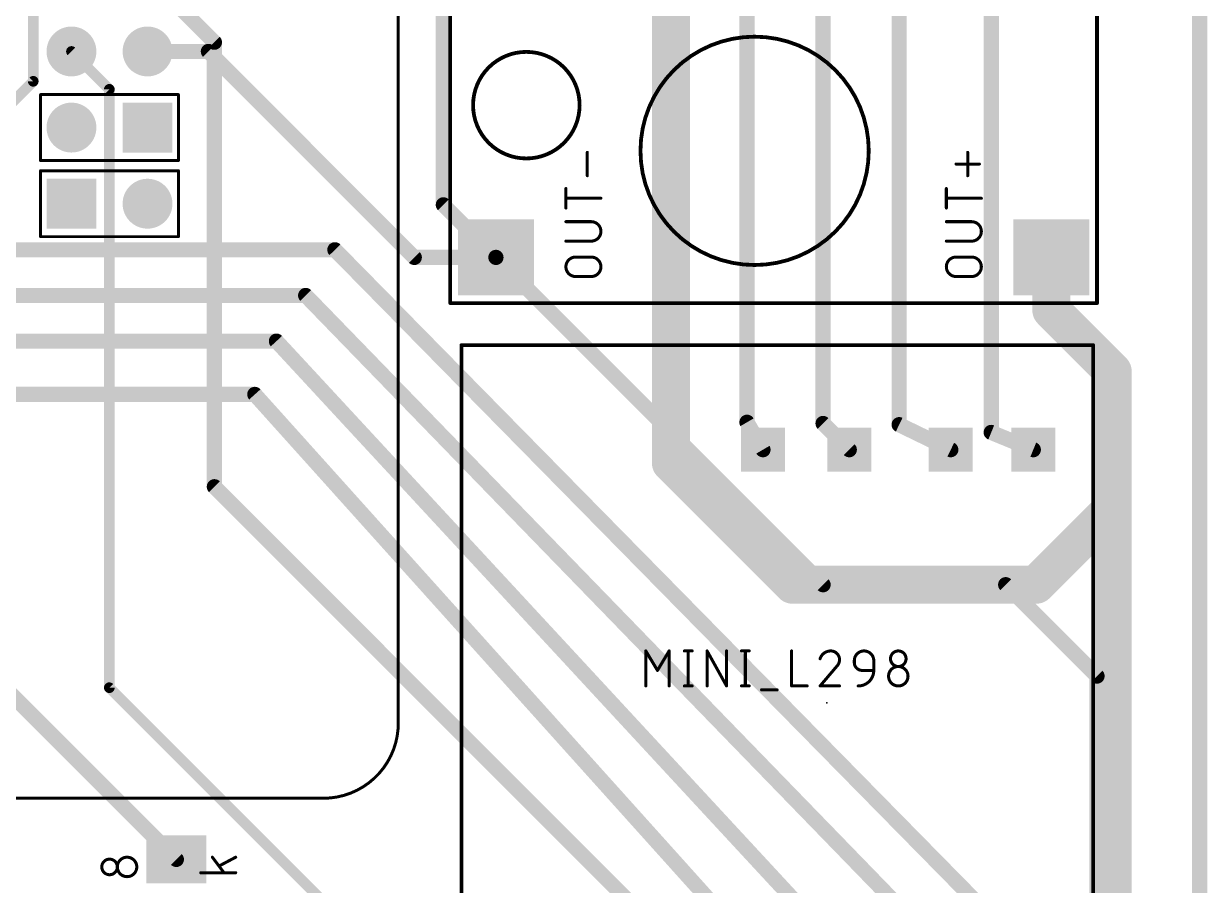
# Model space of a CAD drawing. Extents: x -0.1 to 95.8, y -0.3 to 95.8.
# Drawn here: x 56.24 to 95.76, y 22.48 to 51.23 of the extents above; entities that cross this region are included whole.
import ezdxf

# ---------------------------------------------------------------- set-up
doc = ezdxf.new("R2010")
doc.units = 0
for name, color, linetype in [('1', 12, 'CONTINUOUS'), ('16', 132, 'CONTINUOUS'), ('17', 110, 'CONTINUOUS'), ('21', 253, 'CONTINUOUS'), ('23', 53, 'CONTINUOUS'), ('25', 253, 'CONTINUOUS'), ('27', 253, 'CONTINUOUS')]:
    doc.layers.add(name, color=color, linetype=linetype)

# ---------------------------------------------------------------- blocks, each defined once
blk = doc.blocks.new('SQUAREP')
blk.add_solid([(-0.5, -0.5), (0.5, -0.5), (-0.5, 0.5), (0.5, 0.5)])
blk = doc.blocks.new('RECT')
blk.add_solid([(-0.5, -0.5), (0.5, -0.5), (-0.5, 0.5), (0.5, 0.5)])
blk = doc.blocks.new('ROUNDP')
at = {"const_width": 0.5}
blk.add_lwpolyline([(0, -0.25, 1), (0, 0.25, 1), (0, -0.25)], format="xyb", dxfattribs=at)

msp = doc.modelspace()

# ---------------------------------------------------------------- linework, layer by layer
at = {"layer": '1'}
for points, const_width in [([(80.391, 37.932), (80.391, 64.262)], 0.508), ([(82.931, 37.892), (82.931, 63.754)], 0.508), ([(85.471, 37.852), (85.471, 63.3829)], 0.508), ([(88.5444, 37.5934), (88.5444, 62.9666)], 0.508), ([(77.851, 36.576), (77.851, 60.325)], 1.27), ([(62.611, 50.6145), (60.3795, 52.846)], 0.508), ([(62.611, 35.7811), (62.611, 50.6145)], 0.508), ([(59.1038, 49.0417), (57.8395, 50.306)], 0.3556), ([(59.1038, 29.0757), (59.1038, 49.0417)], 0.3556), ([(90.551, 43.434), (90.551, 41.675)], 1.27), ([(92.5999, 39.626), (90.551, 41.675)], 1.27), ([(92.5999, 35.0689), (92.5999, 39.626)], 1.27), ([(80.924, 37.018), (80.391, 37.932)], 0.508), ([(83.805, 37.018), (82.931, 37.892)], 0.508), ([(87.194, 37.018), (85.471, 37.852)], 0.508), ([(89.948, 37.018), (88.5444, 37.5934)], 0.508), ([(81.915, 32.512), (77.851, 36.576)], 1.27), ([(84.1901, 14.202), (62.611, 35.7811)], 0.508), ([(90.043, 32.512), (92.5999, 35.0689)], 1.27), ([(92.5999, 8.5259), (92.5999, 35.0689)], 1.27), ([(90.043, 32.512), (81.915, 32.512)], 1.27), ([(61.341, 23.346), (55.2995, 29.3875)], 0.508), ([(69.9135, 18.266), (59.1038, 29.0757)], 0.3556)]:
    msp.add_lwpolyline(points, dxfattribs=dict(at, const_width=const_width))
for points, const_width in [([(62.738, 50.6145, 1), (62.484, 50.6145)], 0.254), ([(62.5212, 50.5247, 1), (62.7008, 50.7043)], 0.254), ([(57.9024, 50.3689, 1), (57.7766, 50.2431)], 0.1778), ([(59.1927, 49.0417, 1), (59.0149, 49.0417)], 0.1778), ([(59.0409, 48.9788, 1), (59.1667, 49.1046)], 0.1778), ([(90.8685, 43.434, 1), (90.2335, 43.434)], 0.635), ([(90.7755, 41.8995, 1), (90.3265, 41.4505)], 0.635), ([(90.2335, 41.675, 1), (90.8685, 41.675)], 0.635), ([(92.9174, 39.626, 1), (92.2824, 39.626)], 0.635), ([(92.3754, 39.4015, 1), (92.8245, 39.8505)], 0.635), ([(80.5007, 37.996, 1), (80.2813, 37.868)], 0.254), ([(80.264, 37.932, 1), (80.518, 37.932)], 0.254), ([(83.0208, 37.9818, 1), (82.8412, 37.8022)], 0.254), ([(82.804, 37.892, 1), (83.058, 37.892)], 0.254), ([(85.5263, 37.9663, 1), (85.4157, 37.7377)], 0.254), ([(85.344, 37.852, 1), (85.598, 37.852)], 0.254), ([(88.5926, 37.7109, 1), (88.4962, 37.4758)], 0.254), ([(88.4174, 37.5934, 1), (88.6714, 37.5934)], 0.254), ([(78.0755, 36.8005, 1), (77.6265, 36.3515)], 0.635), ([(80.8143, 36.954, 1), (81.0337, 37.082)], 0.254), ([(83.7152, 36.9282, 1), (83.8948, 37.1078)], 0.254), ([(87.1387, 36.9037, 1), (87.2493, 37.1323)], 0.254), ([(89.8998, 36.9005, 1), (89.9962, 37.1355)], 0.254), ([(77.5335, 36.576, 1), (78.1685, 36.576)], 0.635), ([(62.7008, 35.8709, 1), (62.5212, 35.6913)], 0.254), ([(62.484, 35.7811, 1), (62.738, 35.7811)], 0.254), ([(92.9174, 35.0689, 1), (92.2824, 35.0689)], 0.635), ([(92.8245, 34.8444, 1), (92.3754, 35.2935)], 0.635), ([(92.2824, 35.0689, 1), (92.9174, 35.0689)], 0.635), ([(81.915, 32.8295, 1), (81.915, 32.1945)], 0.635), ([(81.6905, 32.2875, 1), (82.1395, 32.7365)], 0.635), ([(89.8185, 32.7365, 1), (90.2675, 32.2875)], 0.635), ([(90.043, 32.1945, 1), (90.043, 32.8295)], 0.635), ([(59.1667, 29.1386, 1), (59.0409, 29.0129)], 0.1778), ([(59.0149, 29.0757, 1), (59.1927, 29.0757)], 0.1778), ([(61.2512, 23.2562, 1), (61.4308, 23.4358)], 0.254)]:
    msp.add_lwpolyline(points, format="xyb", dxfattribs=dict(at, const_width=const_width))
at = {"layer": '16'}
for points, const_width in [([(95.504, 95.504), (95.504, 0)], 0.508), ([(70.255, 75.589), (70.255, 45.188)], 0.508), ([(56.5638, 49.3102), (56.5638, 54.4048)], 0.3556), ([(62.4115, 50.306), (60.3795, 50.306)], 0.508), ([(69.2835, 43.434), (62.4115, 50.306)], 0.508), ([(54.7516, 47.498), (56.5638, 49.3102)], 0.3556), ([(72.009, 43.434), (70.255, 45.188)], 0.508), ([(66.635, 43.688), (36.957, 43.688)], 0.508), ([(89.948, 19.994), (66.635, 43.688)], 0.508), ([(72.009, 43.434), (69.2835, 43.434)], 0.508), ([(82.931, 32.512), (72.009, 43.434)], 0.508), ([(65.659, 42.164), (36.957, 42.164)], 0.508), ([(87.194, 19.994), (65.659, 42.164)], 0.508), ([(64.683, 40.64), (36.3651, 40.64)], 0.508), ([(83.805, 19.994), (64.683, 40.64)], 0.508), ([(63.961, 38.862), (36.2635, 38.862)], 0.508), ([(80.924, 19.994), (63.961, 38.862)], 0.508), ([(89.027, 32.512), (82.931, 32.512)], 0.508), ([(92.075, 29.464), (89.027, 32.512)], 0.508), ([(92.075, 19.304), (92.075, 29.464)], 0.508)]:
    msp.add_lwpolyline(points, dxfattribs=dict(at, const_width=const_width))
for points, const_width in [([(60.3795, 50.433, 1), (60.3795, 50.179)], 0.254), ([(62.5013, 50.3958, 1), (62.3217, 50.2162)], 0.254), ([(62.4115, 50.179, 1), (62.4115, 50.433)], 0.254), ([(56.4749, 49.3102, 1), (56.6527, 49.3102)], 0.1778), ([(56.6267, 49.2474, 1), (56.5009, 49.3731)], 0.1778), ([(70.3448, 45.2778, 1), (70.1652, 45.0982)], 0.254), ([(70.128, 45.188, 1), (70.382, 45.188)], 0.254), ([(66.7255, 43.7771, 1), (66.5445, 43.5989)], 0.254), ([(66.635, 43.561, 1), (66.635, 43.815)], 0.254), ([(69.2835, 43.561, 1), (69.2835, 43.307)], 0.254), ([(69.1937, 43.3442, 1), (69.3733, 43.5238)], 0.254), ([(72.0988, 43.5238, 1), (71.9192, 43.3442)], 0.254), ([(71.9192, 43.3442, 1), (72.0988, 43.5238)], 0.254), ([(72.009, 43.307, 1), (72.009, 43.561)], 0.254), ([(65.7501, 42.2525, 1), (65.5679, 42.0755)], 0.254), ([(65.659, 42.037, 1), (65.659, 42.291)], 0.254), ([(64.7762, 40.7263, 1), (64.5898, 40.5537)], 0.254), ([(64.683, 40.513, 1), (64.683, 40.767)], 0.254), ([(64.0554, 38.9469, 1), (63.8666, 38.7771)], 0.254), ([(63.961, 38.735, 1), (63.961, 38.989)], 0.254), ([(82.931, 32.639, 1), (82.931, 32.385)], 0.254), ([(82.8412, 32.4222, 1), (83.0208, 32.6018)], 0.254), ([(89.1168, 32.6018, 1), (88.9372, 32.4222)], 0.254), ([(89.027, 32.385, 1), (89.027, 32.639)], 0.254), ([(92.202, 29.464, 1), (91.948, 29.464)], 0.254), ([(91.9852, 29.3742, 1), (92.1648, 29.5538)], 0.254)]:
    msp.add_lwpolyline(points, format="xyb", dxfattribs=dict(at, const_width=const_width))
at = {"layer": '21'}
for points, const_width in [([(70.485, 85.09), (70.485, 41.91)], 0.127), ([(92.075, 41.91), (92.075, 85.09)], 0.127), ([(68.7495, 27.926), (68.7495, 52.846)], 0.1), ([(56.8095, 48.866), (61.4095, 48.866)], 0.1), ([(56.8095, 46.666), (56.8095, 48.866)], 0.1), ([(61.4095, 48.866), (61.4095, 46.666)], 0.1), ([(61.4095, 46.666), (56.8095, 46.666)], 0.1), ([(75.0598, 46.1603), (75.0598, 46.9392)], 0.1016), ([(87.7598, 46.1603), (87.7598, 46.9392)], 0.1016), ([(56.8095, 46.326), (61.4095, 46.326)], 0.1), ([(56.8095, 44.126), (56.8095, 46.326)], 0.1), ([(61.4095, 46.326), (61.4095, 44.126)], 0.1), ([(88.1493, 46.5497), (87.3704, 46.5497)], 0.1016), ([(74.3458, 45.0822), (74.3458, 45.7313)], 0.1016), ([(75.5142, 45.4067), (74.3458, 45.4067)], 0.1016), ([(87.0458, 45.0822), (87.0458, 45.7313)], 0.1016), ([(88.2142, 45.4067), (87.0458, 45.4067)], 0.1016), ([(75.1896, 44.6264), (74.3458, 44.6264)], 0.1016), ([(87.8896, 44.6264), (87.0458, 44.6264)], 0.1016), ([(61.4095, 44.126), (56.8095, 44.126)], 0.1), ([(74.3458, 43.9773), (75.1896, 43.9773)], 0.1016), ([(87.0458, 43.9773), (87.8896, 43.9773)], 0.1016), ([(74.6704, 43.4453), (75.1896, 43.4453)], 0.1016), ([(87.3704, 43.4453), (87.8896, 43.4453)], 0.1016), ([(75.1896, 42.7962), (74.6704, 42.7962)], 0.1016), ([(87.8896, 42.7962), (87.3704, 42.7962)], 0.1016), ([(70.485, 41.91), (92.075, 41.91)], 0.127), ([(91.948, 40.505), (70.858, 40.505)], 0.127), ([(70.858, 40.505), (70.858, 15.875)], 0.127), ([(91.948, 40.505), (91.948, 15.875)], 0.127), ([(77.0128, 29.1338), (77.0128, 30.3022)], 0.1016), ([(77.0128, 30.3022), (77.4023, 29.6531)], 0.1016), ([(77.4023, 29.6531), (77.7917, 30.3022)], 0.1016), ([(77.7917, 30.3022), (77.7917, 29.1338)], 0.1016), ([(78.3011, 30.3022), (78.5608, 30.3022)], 0.1016), ([(78.431, 30.3022), (78.431, 29.1338)], 0.1016), ([(79.0589, 29.1338), (79.0589, 30.3022)], 0.1016), ([(79.0589, 30.3022), (79.708, 29.1338)], 0.1016), ([(79.708, 29.1338), (79.708, 30.3022)], 0.1016), ([(80.2061, 30.3022), (80.4658, 30.3022)], 0.1016), ([(80.336, 30.3022), (80.336, 29.1338)], 0.1016), ([(81.8806, 30.3022), (81.8806, 29.1338)], 0.1016), ([(83.3826, 29.7829), (82.8308, 29.1338)], 0.1016), ([(83.9738, 29.9127), (83.9738, 29.9776)], 0.1016), ([(84.6229, 29.6531), (84.2334, 29.6531)], 0.1016), ([(84.6229, 29.9776), (84.6229, 29.6531)], 0.1016), ([(78.3011, 29.1338), (78.5608, 29.1338)], 0.1016), ([(80.2061, 29.1338), (80.4658, 29.1338)], 0.1016), ([(80.8764, 29.004), (81.3957, 29.004)], 0.1016), ([(81.8806, 29.1338), (82.3999, 29.1338)], 0.1016), ([(82.8308, 29.1338), (83.4799, 29.1338)], 0.1016), ([(6.2495, 25.386), (66.2495, 25.386)], 0.1)]:
    msp.add_lwpolyline(points, dxfattribs=dict(at, const_width=const_width))
for points, const_width in [([(80.645, 43.18, 1), (80.645, 50.8, 1), (80.645, 43.18)], 0.127), ([(73.025, 46.736, 1), (73.025, 50.292, 1), (73.025, 46.736)], 0.127), ([(56.8095, 48.891, 1), (56.8095, 48.841)], 0.05), ([(56.8345, 48.866, 1), (56.7845, 48.866)], 0.05), ([(61.4345, 48.866, 1), (61.3845, 48.866)], 0.05), ([(61.4095, 48.841, 1), (61.4095, 48.891)], 0.05), ([(56.8095, 46.691, 1), (56.8095, 46.641)], 0.05), ([(56.7845, 46.666, 1), (56.8345, 46.666)], 0.05), ([(61.3845, 46.666, 1), (61.4345, 46.666)], 0.05), ([(61.4095, 46.641, 1), (61.4095, 46.691)], 0.05), ([(75.0852, 46.9392, 1), (75.0344, 46.9392)], 0.0508), ([(87.7852, 46.9392, 1), (87.7344, 46.9392)], 0.0508), ([(56.8095, 46.351, 1), (56.8095, 46.301)], 0.05), ([(56.8345, 46.326, 1), (56.7845, 46.326)], 0.05), ([(61.4345, 46.326, 1), (61.3845, 46.326)], 0.05), ([(61.4095, 46.301, 1), (61.4095, 46.351)], 0.05), ([(87.3704, 46.5751, 1), (87.3704, 46.5243)], 0.0508), ([(88.1493, 46.5243, 1), (88.1493, 46.5751)], 0.0508), ([(75.0344, 46.1603, 1), (75.0852, 46.1603)], 0.0508), ([(87.7344, 46.1603, 1), (87.7852, 46.1603)], 0.0508), ([(74.3712, 45.7313, 1), (74.3204, 45.7313)], 0.0508), ([(74.3458, 45.4321, 1), (74.3458, 45.3813)], 0.0508), ([(75.5142, 45.3813, 1), (75.5142, 45.4321)], 0.0508), ([(87.0712, 45.7313, 1), (87.0204, 45.7313)], 0.0508), ([(87.0458, 45.4321, 1), (87.0458, 45.3813)], 0.0508), ([(88.2142, 45.3813, 1), (88.2142, 45.4321)], 0.0508), ([(74.3204, 45.0822, 1), (74.3712, 45.0822)], 0.0508), ([(87.0204, 45.0822, 1), (87.0712, 45.0822)], 0.0508), ([(74.3458, 44.6518, 1), (74.3458, 44.601)], 0.0508), ([(75.1896, 43.9773, 1), (75.1896, 44.6264)], 0.1016), ([(75.1896, 44.6518, 1), (75.1896, 44.601)], 0.0508), ([(75.1896, 44.601, 1), (75.1896, 44.6518)], 0.0508), ([(87.0458, 44.6518, 1), (87.0458, 44.601)], 0.0508), ([(87.8896, 43.9773, 1), (87.8896, 44.6264)], 0.1016), ([(87.8896, 44.6518, 1), (87.8896, 44.601)], 0.0508), ([(87.8896, 44.601, 1), (87.8896, 44.6518)], 0.0508), ([(56.8095, 44.151, 1), (56.8095, 44.101)], 0.05), ([(56.7845, 44.126, 1), (56.8345, 44.126)], 0.05), ([(61.3845, 44.126, 1), (61.4345, 44.126)], 0.05), ([(61.4095, 44.101, 1), (61.4095, 44.151)], 0.05), ([(74.3458, 44.0027, 1), (74.3458, 43.9519)], 0.0508), ([(75.1896, 44.0027, 1), (75.1896, 43.9519)], 0.0508), ([(75.1896, 43.9519, 1), (75.1896, 44.0027)], 0.0508), ([(87.0458, 44.0027, 1), (87.0458, 43.9519)], 0.0508), ([(87.8896, 44.0027, 1), (87.8896, 43.9519)], 0.0508), ([(87.8896, 43.9519, 1), (87.8896, 44.0027)], 0.0508), ([(74.6704, 43.4453, 1), (74.6704, 42.7962)], 0.1016), ([(74.6704, 43.4707, 1), (74.6704, 43.4199)], 0.0508), ([(74.6704, 43.4199, 1), (74.6704, 43.4707)], 0.0508), ([(75.1896, 42.7962, 1), (75.1896, 43.4453)], 0.1016), ([(75.1896, 43.4707, 1), (75.1896, 43.4199)], 0.0508), ([(75.1896, 43.4199, 1), (75.1896, 43.4707)], 0.0508), ([(87.3704, 43.4453, 1), (87.3704, 42.7962)], 0.1016), ([(87.3704, 43.4707, 1), (87.3704, 43.4199)], 0.0508), ([(87.3704, 43.4199, 1), (87.3704, 43.4707)], 0.0508), ([(87.8896, 42.7962, 1), (87.8896, 43.4453)], 0.1016), ([(87.8896, 43.4707, 1), (87.8896, 43.4199)], 0.0508), ([(87.8896, 43.4199, 1), (87.8896, 43.4707)], 0.0508), ([(74.6704, 42.8216, 1), (74.6704, 42.7708)], 0.0508), ([(74.6704, 42.7708, 1), (74.6704, 42.8216)], 0.0508), ([(75.1896, 42.8216, 1), (75.1896, 42.7708)], 0.0508), ([(75.1896, 42.7708, 1), (75.1896, 42.8216)], 0.0508), ([(87.3704, 42.8216, 1), (87.3704, 42.7708)], 0.0508), ([(87.3704, 42.7708, 1), (87.3704, 42.8216)], 0.0508), ([(87.8896, 42.8216, 1), (87.8896, 42.7708)], 0.0508), ([(87.8896, 42.7708, 1), (87.8896, 42.8216)], 0.0508), ([(70.4532, 41.91, 1), (70.5168, 41.91)], 0.0635), ([(70.485, 41.9418, 1), (70.485, 41.8783)], 0.0635), ([(92.0433, 41.91, 1), (92.1068, 41.91)], 0.0635), ([(92.075, 41.8783, 1), (92.075, 41.9418)], 0.0635), ([(70.858, 40.5368, 1), (70.858, 40.4733)], 0.0635), ([(70.8898, 40.505, 1), (70.8263, 40.505)], 0.0635), ([(91.9798, 40.505, 1), (91.9163, 40.505)], 0.0635), ([(91.948, 40.4733, 1), (91.948, 40.5368)], 0.0635), ([(77.0382, 30.3022, 1), (76.9874, 30.3022)], 0.0508), ([(77.0346, 30.3153, 1), (76.991, 30.2891)], 0.0508), ([(77.8171, 30.3022, 1), (77.7663, 30.3022)], 0.0508), ([(77.8135, 30.2891, 1), (77.77, 30.3153)], 0.0508), ([(78.3011, 30.3276, 1), (78.3011, 30.2768)], 0.0508), ([(78.4564, 30.3022, 1), (78.4056, 30.3022)], 0.0508), ([(78.5608, 30.2768, 1), (78.5608, 30.3276)], 0.0508), ([(79.0843, 30.3022, 1), (79.0335, 30.3022)], 0.0508), ([(79.0811, 30.3145, 1), (79.0367, 30.2899)], 0.0508), ([(79.7334, 30.3022, 1), (79.6826, 30.3022)], 0.0508), ([(80.2061, 30.3276, 1), (80.2061, 30.2768)], 0.0508), ([(80.3614, 30.3022, 1), (80.3106, 30.3022)], 0.0508), ([(80.4658, 30.2768, 1), (80.4658, 30.3276)], 0.0508), ([(81.906, 30.3022, 1), (81.8552, 30.3022)], 0.0508), ([(83.1878, 30.3022, 0.3252), (82.8308, 30.0426)], 0.1016), ([(82.8066, 30.0504, 1), (82.855, 30.0347)], 0.0508), ([(83.4799, 30.0101, 0.4142), (83.1878, 30.3022)], 0.1016), ([(83.1878, 30.3276, 1), (83.1878, 30.2768)], 0.0508), ([(83.1878, 30.2768, 1), (83.1878, 30.3276)], 0.0508), ([(83.3826, 29.7829, 0.2053), (83.4799, 30.0101)], 0.1016), ([(83.5053, 30.0101, 1), (83.4545, 30.0101)], 0.0508), ([(83.4545, 30.0101, 1), (83.5053, 30.0101)], 0.0508), ([(84.6229, 29.9776, 1), (83.9738, 29.9776)], 0.1016), ([(85.701, 30.0426, 1), (85.1817, 30.0426)], 0.1016), ([(85.1817, 30.0426, 1), (85.701, 30.0426)], 0.1016), ([(85.2071, 30.0426, 1), (85.1563, 30.0426)], 0.0508), ([(85.1563, 30.0426, 1), (85.2071, 30.0426)], 0.0508), ([(85.7264, 30.0426, 1), (85.6756, 30.0426)], 0.0508), ([(85.6756, 30.0426, 1), (85.7264, 30.0426)], 0.0508), ([(77.3805, 29.6662, 1), (77.424, 29.64)], 0.0508), ([(77.3805, 29.64, 1), (77.424, 29.6662)], 0.0508), ([(83.365, 29.8013, 1), (83.4001, 29.7645)], 0.0508), ([(83.4019, 29.7665, 1), (83.3632, 29.7994)], 0.0508), ([(83.9992, 29.9776, 1), (83.9484, 29.9776)], 0.0508), ([(83.9484, 29.9776, 1), (83.9992, 29.9776)], 0.0508), ([(83.9738, 29.9127, 0.4142), (84.2334, 29.6531)], 0.1016), ([(83.9992, 29.9127, 1), (83.9484, 29.9127)], 0.0508), ([(83.9484, 29.9127, 1), (83.9992, 29.9127)], 0.0508), ([(84.1036, 29.1338, 0.4142), (84.6229, 29.6531)], 0.1016), ([(84.2334, 29.6785, 1), (84.2334, 29.6277)], 0.0508), ([(84.2334, 29.6277, 1), (84.2334, 29.6785)], 0.0508), ([(84.6483, 29.9776, 1), (84.5975, 29.9776)], 0.0508), ([(84.5975, 29.9776, 1), (84.6483, 29.9776)], 0.0508), ([(84.6483, 29.6531, 1), (84.5975, 29.6531)], 0.0508), ([(84.5975, 29.6531, 1), (84.6483, 29.6531)], 0.0508), ([(84.6229, 29.6277, 1), (84.6229, 29.6785)], 0.0508), ([(85.7659, 29.4584, 1), (85.1168, 29.4584)], 0.1016), ([(85.1168, 29.4584, 1), (85.7659, 29.4584)], 0.1016), ([(85.1422, 29.4584, 1), (85.0914, 29.4584)], 0.0508), ([(85.0914, 29.4584, 1), (85.1422, 29.4584)], 0.0508), ([(85.7913, 29.4584, 1), (85.7405, 29.4584)], 0.0508), ([(85.7405, 29.4584, 1), (85.7913, 29.4584)], 0.0508), ([(76.9874, 29.1338, 1), (77.0382, 29.1338)], 0.0508), ([(77.7663, 29.1338, 1), (77.8171, 29.1338)], 0.0508), ([(78.3011, 29.1592, 1), (78.3011, 29.1084)], 0.0508), ([(78.4056, 29.1338, 1), (78.4564, 29.1338)], 0.0508), ([(78.5608, 29.1084, 1), (78.5608, 29.1592)], 0.0508), ([(79.0335, 29.1338, 1), (79.0843, 29.1338)], 0.0508), ([(79.6826, 29.1338, 1), (79.7334, 29.1338)], 0.0508), ([(79.6858, 29.1215, 1), (79.7302, 29.1461)], 0.0508), ([(80.2061, 29.1592, 1), (80.2061, 29.1084)], 0.0508), ([(80.3106, 29.1338, 1), (80.3614, 29.1338)], 0.0508), ([(80.4658, 29.1084, 1), (80.4658, 29.1592)], 0.0508), ([(80.8764, 29.0294, 1), (80.8764, 28.9786)], 0.0508), ([(81.3957, 28.9786, 1), (81.3957, 29.0294)], 0.0508), ([(81.8806, 29.1592, 1), (81.8806, 29.1084)], 0.0508), ([(81.8552, 29.1338, 1), (81.906, 29.1338)], 0.0508), ([(82.3999, 29.1084, 1), (82.3999, 29.1592)], 0.0508), ([(82.8308, 29.1592, 1), (82.8308, 29.1084)], 0.0508), ([(82.8115, 29.1503, 1), (82.8502, 29.1173)], 0.0508), ([(83.4799, 29.1084, 1), (83.4799, 29.1592)], 0.0508), ([(84.1036, 29.1592, 1), (84.1036, 29.1084)], 0.0508), ([(66.2495, 25.386, 0.4183), (68.7495, 27.926)], 0.1), ([(68.7745, 27.9264, 1), (68.7245, 27.9256)], 0.05), ([(68.7245, 27.926, 1), (68.7745, 27.926)], 0.05), ([(66.2495, 25.411, 1), (66.2495, 25.361)], 0.05), ([(66.2495, 25.361, 1), (66.2495, 25.411)], 0.05)]:
    msp.add_lwpolyline(points, format="xyb", dxfattribs=dict(at, const_width=const_width))
at = {"layer": '23'}
msp.add_point((83.058, 28.575), dxfattribs=at)
at = {"layer": '25'}
for points, const_width in [([(59.1115, 23.3543, 1), (59.1115, 22.835)], 0.1016), ([(59.1115, 22.835, 1), (59.1115, 23.3543)], 0.1016), ([(59.1115, 23.3797, 1), (59.1115, 23.3289)], 0.0508), ([(59.1115, 23.3289, 1), (59.1115, 23.3797)], 0.0508), ([(59.6957, 23.4192, 1), (59.6957, 22.7701)], 0.1016), ([(59.6957, 22.7701, 1), (59.6957, 23.4192)], 0.1016), ([(59.6957, 23.4446, 1), (59.6957, 23.3938)], 0.0508), ([(59.6957, 23.3938, 1), (59.6957, 23.4446)], 0.0508), ([(59.1115, 22.8604, 1), (59.1115, 22.8096)], 0.0508), ([(59.1115, 22.8096, 1), (59.1115, 22.8604)], 0.0508), ([(59.6957, 22.7955, 1), (59.6957, 22.7447)], 0.0508), ([(59.6957, 22.7447, 1), (59.6957, 22.7955)], 0.0508)]:
    msp.add_lwpolyline(points, format="xyb", dxfattribs=dict(at, const_width=const_width))
at = {"layer": '27', "const_width": 0.1016}
for points in [[(62.5433, 23.4192), (62.9328, 22.8999)], [(63.3222, 23.4192), (62.7705, 23.1271)], [(63.3222, 22.8999), (62.1538, 22.8999)]]:
    msp.add_lwpolyline(points, dxfattribs=at)
at = {"layer": '27', "const_width": 0.0508}
for points in [[(62.5636, 23.4344, 1), (62.523, 23.404)], [(63.3341, 23.3967, 1), (63.3103, 23.4416)], [(62.1538, 22.9253, 1), (62.1538, 22.8745)], [(62.7586, 23.1495, 1), (62.7824, 23.1046)], [(62.9124, 22.8847, 1), (62.9531, 22.9151)], [(63.3222, 22.8745, 1), (63.3222, 22.9253)]]:
    msp.add_lwpolyline(points, format="xyb", dxfattribs=at)

# ---------------------------------------------------------------- block references
at = {"layer": '1', "xscale": 1.6, "yscale": 2, "rotation": 270}
msp.add_blockref('RECT', (61.341, 23.346), dxfattribs=at)
at = {"layer": '17', "xscale": 1.665, "yscale": 1.665}
for name, p in [('ROUNDP', (57.8395, 50.306)), ('ROUNDP', (57.8395, 50.306)), ('ROUNDP', (60.3795, 50.306)), ('ROUNDP', (60.3795, 50.306)), ('ROUNDP', (57.8395, 47.766)), ('ROUNDP', (57.8395, 47.766)), ('SQUAREP', (60.3795, 47.766)), ('SQUAREP', (60.3795, 47.766)), ('SQUAREP', (57.8395, 45.226)), ('SQUAREP', (57.8395, 45.226)), ('ROUNDP', (60.3795, 45.226)), ('ROUNDP', (60.3795, 45.226))]:
    msp.add_blockref(name, p, dxfattribs=at)
at = {"layer": '17'}
for p, xscale, yscale, rotation in [((72.009, 43.434), 2.54, 2.54, 270), ((72.009, 43.434), 2.54, 2.54, 270), ((90.551, 43.434), 2.54, 2.54, 270), ((90.551, 43.434), 2.54, 2.54, 270), ((80.924, 37.018), 1.468, 1.468, 90), ((80.924, 37.018), 1.468, 1.468, 90), ((83.805, 37.018), 1.468, 1.468, 90), ((83.805, 37.018), 1.468, 1.468, 90), ((87.194, 37.018), 1.468, 1.468, 90), ((87.194, 37.018), 1.468, 1.468, 90), ((89.948, 37.018), 1.468, 1.468, 90), ((89.948, 37.018), 1.468, 1.468, 90)]:
    msp.add_blockref('SQUAREP', p, dxfattribs=dict(at, xscale=xscale, yscale=yscale, rotation=rotation))

doc.saveas('drawing.dxf')
